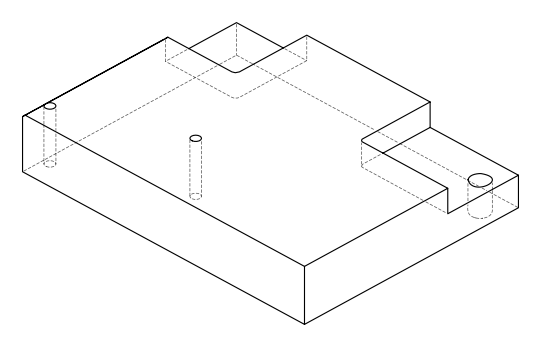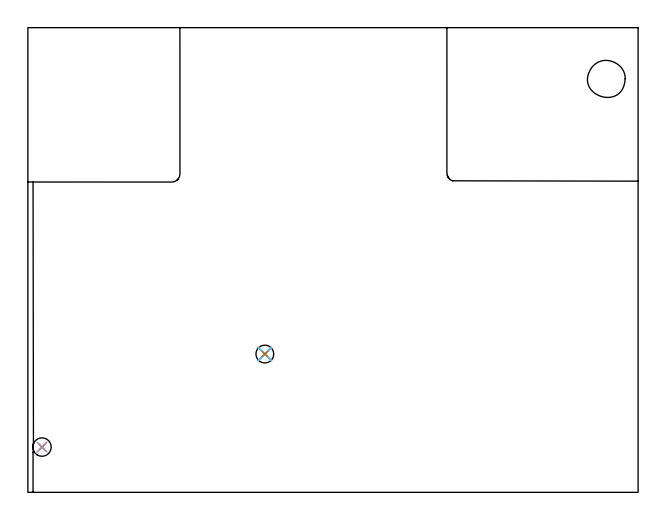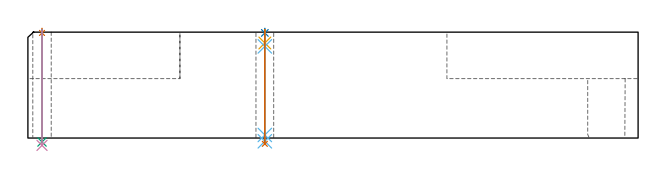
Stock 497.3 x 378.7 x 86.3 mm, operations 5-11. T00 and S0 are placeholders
(PLAN: 11 operations, 8 tool changes, 130.9 min)
(1 AREA_MILL | FG_CHAMFER_SURFACE | UGT0205_001 | 4.21 min | 2254 mm3)
(2 MILL_CORNER_NOTCH_RECTANGULAR | CORNER_NOTCH_RECTANGULAR | NXT0201_011 | Follow Part, ap 3, ae 75% | 55.5 min | 590406 mm3)
(3 MILL_CORNER_NOTCH_RECTANGULAR_1 | CORNER_NOTCH_RECTANGULAR_1 | NXT0201_011 | Follow Part, ap 3, ae 75% | 67.3 min | 738431 mm3)
(4 MILL_THROUGH_HOLE_FROM_SOLID_MATERIAL | STEP1HOLE_2 | NXT0201_007 | Circular | 2.24 min | 35052 mm3)
(5 SPOT_DRILL | STEP1HOLE | NXT0321_9005460120000 | 0.03 min | 14 mm3)
(6 SPOT_DRILL_1 | STEP1HOLE_1 | NXT0321_9005460120000 | 0.03 min | 121 mm3)
(7 DRILL_THROUGH_HOLE_INTO_CENTER | STEP1HOLE | NXT0301_065 | 0.37 min | 5846 mm3)
(8 DRILL_TO_ENLARGE_THROUGH_HOLE | STEP1HOLE | UGT0301_041 | 0.38 min | 9246 mm3)
(9 DRILL_BLIND_HOLE_INTO_CENTER | STEP1HOLE_1 | NXT0301_030 | 0.05 min | 190 mm3)
(10 GUN_DRILL_THROUGH_HOLE | STEP1HOLE_1 | UGT0307_001 | 0.42 min | 1513 mm3)
(11 SPADE_DRILL_TO_ENLARGE_THROUGH_HOLE | STEP1HOLE_1 | UGT0306_005 | 0.37 min | 12625 mm3)
(TOOL UGT0205_001 | Chamfer Mill 20 x 3 x 45 deg. | D20 FL50 Z2)
(TOOL NXT0201_011 | ENDMILL 12mm [2P460-1200-NA 1630] | D12 FL38 Z6)
(TOOL NXT0201_007 | ENDMILL 25mm [R216.25-25050GCK54P 1620] | D25 R3 FL54 Z5)
(TOOL NXT0321_9005460120000 | NC Spot Drill, 142deg, 12mm, Carbide, Uncoated | D12 PA142 FL30 Z2)
(TOOL NXT0301_065 | Carbide Drill 9.4mm [860.1-0940-075A1-MM 2214] | D9.4 PA140 FL98 Z2)
(TOOL UGT0301_041 | Twist Drill 15 mm | D15 PA118 FL114 Z2)
(TOOL NXT0301_030 | Carbide Drill 5.9mm [860.1-0590-018A1-MM 2214] | D5.9 PA140 FL28 Z2)
(TOOL UGT0307_001 | Gun Drill 5 mm | D5 PA130 FL24 Z1)
(TOOL UGT0306_005 | Spade Drill 14.5mm | D14.5 PA132 FL10 Z2)
(OP 5 SPOT_DRILL)
G17 G21 G94 G90
T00 M6
G54
G17 G0 G90 X11.5 Y36.9 S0 M3
G43 Z96.3 H0
G94 G81 G98 Z85.654 F250. R89.3
G80
M5
M2
(OP 6 SPOT_DRILL_1)
G17 G21 G94 G90
T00 M6
G54
G17 G0 G90 X193.1 Y112.7 S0 M3
G43 Z96.3 H0
G94 G81 G98 Z85.676 F250. R89.3
G80
M5
M2
(OP 7 DRILL_THROUGH_HOLE_INTO_CENTER)
G17 G21 G94 G90
T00 M6
G54
G17 G0 G90 X11.5 Y36.9 S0 M3
G43 Z96.3 H1
G94 G73 G98 Z-3.211 F250. Q8.951 R88.3
G80
M5
M2
(OP 8 DRILL_TO_ENLARGE_THROUGH_HOLE)
G17 G21 G94 G90
T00 M6
G54
G17 G0 G90 X11.5 Y36.9 S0 M3
G43 Z96.3 H0
G94 G73 G98 Z-6.006 F250. Q13.187 R88.3
G80
M5
M2
(OP 9 DRILL_BLIND_HOLE_INTO_CENTER)
G17 G21 G94 G90
T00 M6
G54
G17 G0 G90 X193.1 Y112.7 S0 M3
G43 Z96.3 H1
G94 G81 G98 Z77.45 F250. R88.3
G80
M5
M2
(OP 10 GUN_DRILL_THROUGH_HOLE)
G17 G21 G94 G90
T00 M6
G54
G17 G0 G90 X193.1 Y112.7 M8
G43 Z96.3 H0
Z85.972
S716 M3
G94 G1 Z74.694 F125. M26
G4 X.084
Z2.5 F250.
G4 X.084
Z-2.666 F125.
G4 X.084
M5
M9
G0 Z85.972
Z96.3
M2
(OP 11 SPADE_DRILL_TO_ENLARGE_THROUGH_HOLE)
G17 G21 G94 G90
T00 M6
G54
G17 G0 G90 X193.1 Y112.7 S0 M3
G43 Z96.3 H0
G94 G73 G98 Z-4.728 F250. Q13.004 R88.3
G80
M5
M2
